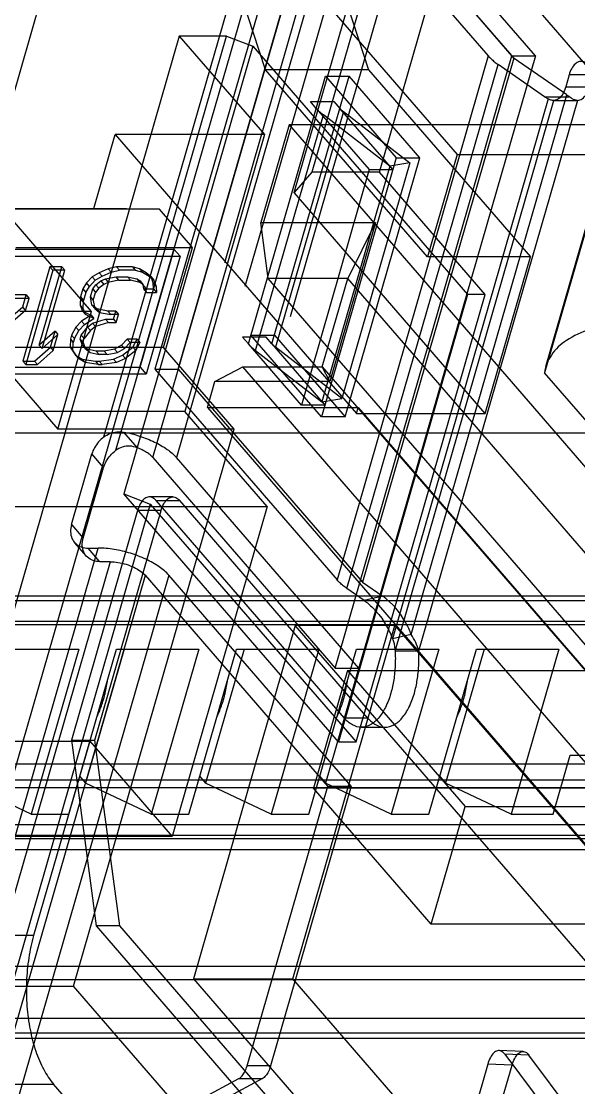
# Model space of a CAD drawing. Header units: millimetres. Extents: x -1 to 407, y -1 to 283.
# Drawn here: x 198.034 to 199.06, y 180.492 to 182.453 of the extents above; entities that cross this region are included whole.
import ezdxf

# ---------------------------------------------------------------- set-up
doc = ezdxf.new("R2010")
doc.units = ezdxf.units.MM
doc.header["$LTSCALE"] = 23.1
doc.layers.get('0').update_dxf_attribs({"linetype": 'CONTINUOUS'})
for name, color, linetype in [('001-PCB', 7, 'CONTINUOUS'), ('_192206', 7, 'CONTINUOUS'), ('_262967', 7, 'CONTINUOUS'), ('_307065', 7, 'CONTINUOUS'), ('_350949', 7, 'CONTINUOUS'), ('_438900', 7, 'CONTINUOUS')]:
    doc.layers.add(name, color=color, linetype=linetype)

msp = doc.modelspace()

# ---------------------------------------------------------------- linework, layer by layer
at = {"color": 6, "linetype": 'Continuous'}
for p, q in [((198.1863, 181.6884), (198.5149, 182.8264)), ((198.5365, 182.8014), (198.208, 181.6634)), ((198.2766, 181.6504), (198.6016, 182.7762)), ((198.5582, 182.7764), (198.28, 181.813)), ((198.6448, 182.7764), (198.3198, 181.6506)), ((198.3233, 181.813), (198.6015, 182.7764)), ((198.5582, 182.7764), (198.8937, 182.3889)), ((198.9803, 182.3889), (198.6448, 182.7764)), ((198.4518, 182.6518), (198.8361, 182.208)), ((198.6932, 182.1754), (198.8307, 182.6518)), ((198.8307, 182.6518), (199.215, 182.208)), ((198.484, 182.3634), (198.4224, 182.55)), ((198.6768, 182.55), (198.5687, 182.1754)), ((198.5362, 182.1379), (198.635, 182.48)), ((198.635, 182.48), (198.6735, 182.3634)), ((198.3251, 182.4254), (197.7251, 180.347)), ((197.7805, 180.2387), (198.4117, 182.4254)), ((198.3251, 182.4254), (198.4821, 182.2442)), ((198.4117, 182.4254), (198.3251, 182.4254)), ((198.4117, 182.4254), (198.4604, 182.4067)), ((198.4604, 182.4067), (198.2229, 181.584)), ((198.4604, 182.4067), (198.8556, 181.9504)), ((198.612, 181.2631), (198.937, 182.3889)), ((198.8937, 182.3889), (198.6156, 181.4255)), ((198.6336, 181.4097), (198.9118, 182.3732)), ((198.9803, 182.3889), (198.6553, 181.2631)), ((198.9405, 182.3849), (198.6624, 181.4214)), ((198.9971, 182.3139), (198.9118, 182.3732)), ((198.937, 182.3889), (198.9803, 182.3889)), ((199.0381, 182.3172), (198.9413, 182.3845)), ((198.4522, 181.8595), (198.5943, 182.3517)), ((198.7817, 182.0196), (198.484, 182.3634)), ((198.6735, 182.3634), (198.484, 182.3634)), ((198.4955, 181.8595), (198.6376, 182.3517)), ((198.5943, 182.3517), (198.7242, 182.2017)), ((198.5943, 182.3517), (198.6376, 182.3517)), ((198.7675, 182.2017), (198.6376, 182.3517)), ((198.6735, 182.3634), (198.9712, 182.0196)), ((199.0424, 182.3539), (199.0361, 182.3322)), ((199.0857, 182.3539), (199.0424, 182.3539)), ((199.0361, 182.3322), (199.0794, 182.3322)), ((198.7518, 181.3254), (199.0381, 182.3172)), ((198.9971, 182.3139), (199.0425, 182.3139)), ((199.0425, 182.3139), (199.0396, 182.3161)), ((198.5772, 182.2925), (198.6747, 182.18)), ((198.718, 182.18), (198.6205, 182.2925)), ((199.004, 182.3101), (198.7175, 181.3176)), ((198.7222, 181.2947), (199.0145, 182.3072)), ((199.0578, 182.3072), (198.7655, 181.2947)), ((199.0145, 182.3072), (199.0578, 182.3072)), ((198.4653, 181.8474), (198.5903, 182.2804)), ((198.6271, 182.2865), (198.5021, 181.8535)), ((198.527, 182.2621), (198.4751, 182.0824)), ((198.527, 182.2621), (199.2306, 181.4496)), ((199.2306, 182.2621), (198.527, 182.2621)), ((198.1638, 181.9192), (197.8824, 182.2442)), ((198.1679, 182.1084), (198.2071, 182.2442)), ((198.2071, 182.2442), (198.651, 181.7317)), ((198.4821, 182.2442), (198.2071, 182.2442)), ((198.4821, 182.2442), (198.3352, 181.7354)), ((198.7242, 182.2017), (198.5867, 181.7254)), ((198.63, 181.7254), (198.7675, 182.2017)), ((198.7242, 182.2017), (198.7675, 182.2017)), ((198.8361, 182.208), (198.7817, 182.0196)), ((198.8361, 182.208), (199.215, 182.208)), ((199.1098, 182.1962), (198.9973, 181.8065)), ((198.9996, 181.8179), (199.1121, 182.2076)), ((198.5687, 182.1754), (198.5362, 182.1379)), ((198.6747, 182.18), (198.5497, 181.747)), ((198.6932, 182.1754), (198.5687, 182.1754)), ((198.7125, 182.1863), (198.5875, 181.7533)), ((198.7493, 182.1923), (198.6243, 181.7593)), ((198.6747, 182.18), (198.718, 182.18)), ((198.888, 181.9504), (198.6932, 182.1754)), ((198.888, 181.7317), (198.5362, 182.1379)), ((197.8432, 182.1084), (198.1679, 182.1084)), ((198.2884, 182.1071), (197.9636, 182.1071)), ((198.2884, 182.1071), (198.1679, 182.1084)), ((198.3493, 182.0367), (198.2884, 182.1071)), ((198.4888, 181.98), (198.4751, 182.0824)), ((198.4751, 182.0824), (198.6862, 182.0824)), ((198.6862, 182.0824), (198.6018, 181.7902)), ((198.6862, 182.0824), (198.635, 181.98)), ((198.3156, 182.0331), (197.8826, 182.0331)), ((197.8934, 182.0206), (198.3264, 182.0206)), ((198.0245, 182.0367), (198.3493, 182.0367)), ((198.2531, 181.8166), (198.3156, 182.0331)), ((198.3264, 182.0206), (198.2639, 181.8041)), ((198.2962, 181.8527), (198.3493, 182.0367)), ((198.3264, 182.0206), (198.3156, 182.0331)), ((198.9712, 182.0196), (198.7817, 182.0196)), ((198.888, 181.7317), (198.9712, 182.0196)), ((198.0871, 182.0011), (198.0371, 181.8279)), ((198.0673, 181.8573), (198.1088, 182.0011)), ((198.0871, 182.0011), (198.0926, 181.9948)), ((198.1088, 182.0011), (198.0871, 182.0011)), ((198.1088, 182.0011), (198.1142, 181.9948)), ((198.2098, 182.0011), (198.1943, 181.9974)), ((198.2098, 182.0011), (198.2152, 181.9948)), ((198.2387, 182.0011), (198.2098, 182.0011)), ((198.2387, 182.0011), (198.2441, 181.9948)), ((198.2521, 181.9974), (198.2387, 182.0011)), ((198.0926, 181.9948), (198.0426, 181.8216)), ((198.0727, 181.8511), (198.1142, 181.9948)), ((198.1142, 181.9948), (198.0926, 181.9948)), ((198.1648, 181.9826), (198.1544, 181.9716)), ((198.1778, 181.99), (198.1648, 181.9826)), ((198.1648, 181.9826), (198.1702, 181.9764)), ((198.1702, 181.9764), (198.1832, 181.9838)), ((198.1943, 181.9974), (198.1778, 181.99)), ((198.1778, 181.99), (198.1832, 181.9838)), ((198.1807, 181.9753), (198.189, 181.979)), ((198.1832, 181.9838), (198.1997, 181.9911)), ((198.189, 181.979), (198.2081, 181.9826)), ((198.189, 181.979), (198.1944, 181.9727)), ((198.1943, 181.9974), (198.1997, 181.9911)), ((198.1997, 181.9911), (198.2152, 181.9948)), ((198.2081, 181.9826), (198.2135, 181.9764)), ((198.2081, 181.9826), (198.2298, 181.9826)), ((198.2441, 181.9948), (198.2152, 181.9948)), ((198.2298, 181.9826), (198.2352, 181.9764)), ((198.2298, 181.9826), (198.2468, 181.979)), ((198.2441, 181.9948), (198.2575, 181.9911)), ((198.2468, 181.979), (198.2522, 181.9727)), ((198.2468, 181.979), (198.2529, 181.9753)), ((198.2521, 181.9974), (198.2575, 181.9911)), ((198.2644, 181.99), (198.2521, 181.9974)), ((198.2575, 181.9911), (198.2698, 181.9838)), ((198.2644, 181.99), (198.2698, 181.9838)), ((198.2731, 181.9826), (198.2644, 181.99)), ((198.2698, 181.9838), (198.2785, 181.9764)), ((198.2731, 181.9826), (198.2785, 181.9764)), ((198.2771, 181.9716), (198.2731, 181.9826)), ((199.3765, 180.955), (198.4888, 181.98)), ((198.635, 181.98), (198.4888, 181.98)), ((198.5881, 181.8176), (198.635, 181.98)), ((199.5226, 180.955), (198.635, 181.98)), ((198.1476, 181.9605), (198.1434, 181.9458)), ((198.1544, 181.9716), (198.1476, 181.9605)), ((198.1476, 181.9605), (198.153, 181.9543)), ((198.153, 181.9543), (198.1598, 181.9653)), ((198.1598, 181.9653), (198.1544, 181.9716)), ((198.1598, 181.9653), (198.1702, 181.9764)), ((198.1614, 181.9458), (198.1657, 181.9605)), ((198.1657, 181.9605), (198.1714, 181.9679)), ((198.1657, 181.9605), (198.1711, 181.9543)), ((198.1768, 181.9617), (198.1711, 181.9543)), ((198.1714, 181.9679), (198.1807, 181.9753)), ((198.1714, 181.9679), (198.1768, 181.9617)), ((198.1861, 181.969), (198.1768, 181.9617)), ((198.1807, 181.9753), (198.1861, 181.969)), ((198.1944, 181.9727), (198.1861, 181.969)), ((198.2135, 181.9764), (198.1944, 181.9727)), ((198.2135, 181.9764), (198.2352, 181.9764)), ((198.2522, 181.9727), (198.2352, 181.9764)), ((198.2583, 181.969), (198.2522, 181.9727)), ((198.2529, 181.9753), (198.2583, 181.969)), ((198.2529, 181.9753), (198.258, 181.9679)), ((198.258, 181.9679), (198.2634, 181.9617)), ((198.258, 181.9679), (198.2595, 181.9605)), ((198.2634, 181.9617), (198.2583, 181.969)), ((198.2595, 181.9605), (198.2649, 181.9543)), ((198.2595, 181.9605), (198.2775, 181.9605)), ((198.2649, 181.9543), (198.2634, 181.9617)), ((198.2771, 181.9716), (198.2825, 181.9653)), ((198.2775, 181.9605), (198.2771, 181.9716)), ((198.2775, 181.9605), (198.2829, 181.9543)), ((198.2785, 181.9764), (198.2825, 181.9653)), ((198.2825, 181.9653), (198.2829, 181.9543)), ((198.0434, 181.9495), (197.9568, 181.9495)), ((198.0488, 181.9432), (197.9622, 181.9432)), ((198.037, 181.9274), (198.0434, 181.9495)), ((198.0424, 181.9211), (198.0488, 181.9432)), ((198.0434, 181.9495), (198.0488, 181.9432)), ((198.1434, 181.9458), (198.1427, 181.931)), ((198.1434, 181.9458), (198.1488, 181.9395)), ((198.1481, 181.9248), (198.1488, 181.9395)), ((198.153, 181.9543), (198.1488, 181.9395)), ((198.1614, 181.9458), (198.1668, 181.9395)), ((198.1644, 181.931), (198.1614, 181.9458)), ((198.1668, 181.9395), (198.1711, 181.9543)), ((198.1668, 181.9395), (198.1698, 181.9248)), ((198.2649, 181.9543), (198.2829, 181.9543)), ((198.8556, 181.9504), (198.6181, 181.1277)), ((198.6505, 181.1277), (198.888, 181.9504)), ((198.888, 181.9504), (198.8556, 181.9504)), ((197.9217, 181.8279), (198.037, 181.9274)), ((198.0424, 181.9211), (197.9271, 181.8216)), ((198.0424, 181.9211), (198.037, 181.9274)), ((198.1427, 181.931), (198.1467, 181.92)), ((198.1427, 181.931), (198.1481, 181.9248)), ((198.1467, 181.92), (198.1627, 181.9126)), ((198.1467, 181.92), (198.1522, 181.9137)), ((198.1522, 181.9137), (198.1481, 181.9248)), ((198.1644, 181.931), (198.1698, 181.9248)), ((198.1731, 181.9237), (198.1644, 181.931)), ((198.1698, 181.9248), (198.1785, 181.9174)), ((198.1731, 181.9237), (198.1785, 181.9174)), ((198.1936, 181.92), (198.1731, 181.9237)), ((198.1936, 181.92), (198.1991, 181.9137)), ((198.2081, 181.92), (198.1936, 181.92)), ((198.2038, 181.9053), (198.2081, 181.92)), ((198.2081, 181.92), (198.2135, 181.9137)), ((198.1638, 181.9192), (198.0318, 181.9192)), ((198.1013, 181.7027), (198.1638, 181.9192)), ((198.145, 181.9016), (198.1346, 181.8905)), ((198.1627, 181.9126), (198.145, 181.9016)), ((198.145, 181.9016), (198.1504, 181.8953)), ((198.1504, 181.8953), (198.1681, 181.9064)), ((198.1681, 181.9064), (198.1522, 181.9137)), ((198.1627, 181.9126), (198.1681, 181.9064)), ((198.1656, 181.8979), (198.1894, 181.9053)), ((198.1785, 181.9174), (198.1991, 181.9137)), ((198.1894, 181.9053), (198.1948, 181.899)), ((198.1894, 181.9053), (198.2038, 181.9053)), ((198.2135, 181.9137), (198.1991, 181.9137)), ((198.2038, 181.9053), (198.2092, 181.899)), ((198.2092, 181.899), (198.2135, 181.9137)), ((198.0964, 181.8831), (198.0673, 181.8573)), ((198.0879, 181.8537), (198.0964, 181.8831)), ((198.0964, 181.8831), (198.1018, 181.8769)), ((198.1346, 181.8905), (198.1268, 181.8758)), ((198.1322, 181.8695), (198.14, 181.8843)), ((198.1346, 181.8905), (198.14, 181.8843)), ((198.14, 181.8843), (198.1504, 181.8953)), ((198.1448, 181.8758), (198.1563, 181.8905)), ((198.1617, 181.8843), (198.1502, 181.8695)), ((198.1563, 181.8905), (198.1656, 181.8979)), ((198.1563, 181.8905), (198.1617, 181.8843)), ((198.171, 181.8916), (198.1617, 181.8843)), ((198.1656, 181.8979), (198.171, 181.8916)), ((198.1948, 181.899), (198.171, 181.8916)), ((198.1948, 181.899), (198.2092, 181.899)), ((198.0727, 181.8511), (198.1018, 181.8769)), ((198.0933, 181.8474), (198.1018, 181.8769)), ((198.1246, 181.8684), (198.124, 181.8537)), ((198.1268, 181.8758), (198.1246, 181.8684)), ((198.1246, 181.8684), (198.13, 181.8621)), ((198.1268, 181.8758), (198.1322, 181.8695)), ((198.1294, 181.8474), (198.13, 181.8621)), ((198.1322, 181.8695), (198.13, 181.8621)), ((198.1427, 181.8684), (198.1448, 181.8758)), ((198.1467, 181.8573), (198.1427, 181.8684)), ((198.1427, 181.8684), (198.1481, 181.8621)), ((198.1448, 181.8758), (198.1502, 181.8695)), ((198.1481, 181.8621), (198.1502, 181.8695)), ((198.1481, 181.8621), (198.1521, 181.8511)), ((198.2293, 181.8684), (198.2189, 181.8573)), ((198.2243, 181.8511), (198.2347, 181.8621)), ((198.2293, 181.8684), (198.2347, 181.8621)), ((198.2473, 181.8684), (198.2293, 181.8684)), ((198.2527, 181.8621), (198.2347, 181.8621)), ((198.2395, 181.8537), (198.2473, 181.8684)), ((198.2527, 181.8621), (198.2449, 181.8474)), ((198.2473, 181.8684), (198.2527, 181.8621)), ((198.5867, 181.7254), (198.4568, 181.8754)), ((198.4568, 181.8754), (198.5001, 181.8754)), ((198.5001, 181.8754), (198.63, 181.7254)), ((197.9714, 181.8527), (198.1013, 181.7027)), ((198.2962, 181.8527), (197.9714, 181.8527)), ((198.0588, 181.8279), (198.0879, 181.8537)), ((198.0933, 181.8474), (198.0642, 181.8216)), ((198.0673, 181.8573), (198.0727, 181.8511)), ((198.0879, 181.8537), (198.0933, 181.8474)), ((198.124, 181.8537), (198.1342, 181.8389)), ((198.124, 181.8537), (198.1294, 181.8474)), ((198.1396, 181.8327), (198.1294, 181.8474)), ((198.1554, 181.85), (198.1467, 181.8573)), ((198.1467, 181.8573), (198.1521, 181.8511)), ((198.1521, 181.8511), (198.1608, 181.8437)), ((198.1554, 181.85), (198.1608, 181.8437)), ((198.1724, 181.8463), (198.1554, 181.85)), ((198.1608, 181.8437), (198.1778, 181.84)), ((198.1724, 181.8463), (198.1778, 181.84)), ((198.1868, 181.8463), (198.1724, 181.8463)), ((198.2059, 181.85), (198.1868, 181.8463)), ((198.1868, 181.8463), (198.1922, 181.84)), ((198.1922, 181.84), (198.2113, 181.8437)), ((198.2189, 181.8573), (198.2059, 181.85)), ((198.2059, 181.85), (198.2113, 181.8437)), ((198.2113, 181.8437), (198.2243, 181.8511)), ((198.2189, 181.8573), (198.2243, 181.8511)), ((198.2208, 181.8389), (198.2395, 181.8537)), ((198.2449, 181.8474), (198.2262, 181.8327)), ((198.2395, 181.8537), (198.2449, 181.8474)), ((198.4261, 181.7027), (198.2962, 181.8527)), ((198.5497, 181.747), (198.4522, 181.8595)), ((198.4955, 181.8595), (198.593, 181.747)), ((198.0426, 181.8216), (198.0371, 181.8279)), ((198.0371, 181.8279), (198.0588, 181.8279)), ((198.0588, 181.8279), (198.0642, 181.8216)), ((198.1342, 181.8389), (198.1465, 181.8315)), ((198.1342, 181.8389), (198.1396, 181.8327)), ((198.1519, 181.8253), (198.1396, 181.8327)), ((198.1465, 181.8315), (198.1519, 181.8253)), ((198.1465, 181.8315), (198.1707, 181.8279)), ((198.1761, 181.8216), (198.1519, 181.8253)), ((198.1707, 181.8279), (198.1761, 181.8216)), ((198.1707, 181.8279), (198.1779, 181.8279)), ((198.1922, 181.84), (198.1778, 181.84)), ((198.1779, 181.8279), (198.2042, 181.8315)), ((198.1779, 181.8279), (198.1833, 181.8216)), ((198.2096, 181.8253), (198.1833, 181.8216)), ((198.2042, 181.8315), (198.2208, 181.8389)), ((198.2042, 181.8315), (198.2096, 181.8253)), ((198.2262, 181.8327), (198.2096, 181.8253)), ((198.2208, 181.8389), (198.2262, 181.8327)), ((197.8201, 181.8166), (198.2531, 181.8166)), ((198.2639, 181.8041), (197.8309, 181.8041)), ((198.0426, 181.8216), (198.0642, 181.8216)), ((198.1761, 181.8216), (198.1833, 181.8216)), ((198.2531, 181.8166), (198.2639, 181.8041)), ((198.28, 181.813), (198.6156, 181.4255)), ((198.28, 181.813), (198.3233, 181.813)), ((198.3233, 181.813), (198.6624, 181.4214)), ((198.3907, 181.7902), (198.4419, 181.8176)), ((199.1131, 181.0426), (198.4419, 181.8176)), ((198.4419, 181.8176), (198.5881, 181.8176)), ((198.5881, 181.8176), (199.4758, 180.7926)), ((198.6018, 181.7902), (198.5881, 181.8176)), ((199.1608, 181.6178), (198.9973, 181.8065)), ((198.377, 181.7425), (198.3907, 181.7902)), ((198.6018, 181.7902), (198.3907, 181.7902)), ((198.593, 181.747), (198.5497, 181.747)), ((198.3352, 181.7354), (197.6911, 181.7354)), ((198.4868, 181.5604), (198.3352, 181.7354)), ((198.377, 181.7425), (199.0806, 180.93)), ((198.377, 181.7425), (198.6541, 181.7425)), ((198.63, 181.7254), (198.5867, 181.7254)), ((198.651, 181.7317), (198.6541, 181.7425)), ((198.651, 181.7317), (198.888, 181.7317)), ((198.6541, 181.7425), (199.65, 180.5925)), ((198.4261, 181.7027), (198.1013, 181.7027)), ((198.1305, 180.6786), (198.4261, 181.7027)), ((198.2227, 181.6975), (198.2477, 181.6686)), ((198.1267, 181.5274), (198.1642, 181.6573)), ((198.1858, 181.6323), (198.1642, 181.6573)), ((198.2766, 181.6504), (198.612, 181.2631)), ((198.6553, 181.2631), (198.3198, 181.6506)), ((198.1483, 181.5024), (198.1858, 181.6323)), ((198.2229, 181.584), (198.2717, 181.5652)), ((198.6181, 181.1277), (198.2229, 181.584)), ((198.3133, 181.5782), (198.27, 181.5782)), ((198.6289, 181.1715), (198.2825, 181.5715)), ((198.2825, 181.5715), (198.3258, 181.5715)), ((198.6722, 181.1715), (198.3258, 181.5715)), ((197.8427, 181.5604), (198.4868, 181.5604)), ((198.2717, 181.5652), (197.8779, 180.2012)), ((198.2483, 181.5532), (198.1265, 181.131)), ((198.1698, 181.131), (198.2916, 181.5532)), ((198.2916, 181.5532), (198.2483, 181.5532)), ((198.2717, 181.5652), (198.6505, 181.1277)), ((198.4868, 181.5604), (198.3118, 180.9542)), ((198.1267, 181.5274), (198.1483, 181.5024)), ((198.1538, 181.4697), (198.1322, 181.4947)), ((197.8215, 180.256), (198.1761, 181.4841)), ((198.1791, 181.4591), (198.1575, 181.4841)), ((198.1575, 181.4841), (198.1761, 181.4841)), ((198.1977, 181.4591), (197.8432, 180.231)), ((198.1977, 181.4591), (198.1791, 181.4591)), ((197.9153, 180.2306), (198.2627, 181.4341)), ((198.306, 181.4341), (197.9586, 180.2306)), ((198.5983, 181.0466), (198.2627, 181.4341)), ((198.6416, 181.0466), (198.306, 181.4341)), ((198.6624, 181.4214), (198.6993, 181.3958)), ((199.9186, 181.3955), (196.487, 181.3955)), ((198.665, 181.388), (198.6336, 181.4097)), ((198.6993, 181.3958), (198.665, 181.388)), ((199.6366, 181.3871), (196.9086, 181.3871)), ((196.8961, 181.3438), (199.6241, 181.3438)), ((198.5385, 181.342), (198.351, 180.6925)), ((198.5339, 180.6925), (198.7214, 181.342)), ((199.5344, 180.192), (198.5385, 181.342)), ((198.7214, 181.342), (198.5385, 181.342)), ((198.7214, 181.342), (199.7173, 180.192)), ((198.7518, 181.3254), (198.7175, 181.3176)), ((198.7655, 181.2947), (198.7222, 181.2947)), ((198.6343, 181.2591), (198.5718, 181.0426)), ((198.612, 181.2631), (198.6553, 181.2631)), ((198.6343, 181.2591), (198.8509, 181.0091)), ((198.6343, 181.2591), (199.1756, 181.2591)), ((198.6722, 181.1715), (198.6289, 181.1715)), ((198.6601, 181.1547), (198.7034, 181.1547)), ((198.0033, 181.1292), (198.1602, 181.1292)), ((198.1602, 181.1292), (198.0571, 180.772)), ((198.1265, 181.131), (198.1722, 180.7895)), ((198.1265, 181.131), (198.1698, 181.131)), ((198.1602, 181.1292), (198.3118, 180.9542)), ((198.2155, 180.7895), (198.1698, 181.131)), ((198.6181, 181.1277), (198.6505, 181.1277)), ((199.9397, 181.0871), (197.1251, 181.0871)), ((196.7793, 181.058), (200.2109, 181.058)), ((197.1126, 181.0438), (199.9272, 181.0438)), ((198.4498, 180.5322), (198.5983, 181.0466)), ((198.6416, 181.0466), (198.4931, 180.5322)), ((198.7884, 180.7926), (198.5718, 181.0426)), ((199.1131, 181.0426), (198.5718, 181.0426)), ((198.5983, 181.0466), (198.6416, 181.0466)), ((198.7884, 180.7926), (198.8509, 181.0091)), ((198.8509, 181.0091), (199.3921, 181.0091)), ((200.1597, 180.9556), (196.858, 180.9556)), ((198.3118, 180.9542), (197.6677, 180.9542)), ((197.0563, 180.93), (199.0806, 180.93)), ((198.1722, 180.7895), (198.6918, 180.1895)), ((198.2155, 180.7895), (198.1722, 180.7895)), ((198.7351, 180.1895), (198.2155, 180.7895)), ((199.4758, 180.7926), (198.7884, 180.7926)), ((198.0571, 180.772), (197.8893, 180.772)), ((198.351, 180.6925), (199.3469, 179.5425)), ((198.351, 180.6925), (198.5339, 180.6925)), ((199.5298, 179.5425), (198.5339, 180.6925)), ((197.5232, 180.6786), (198.1305, 180.6786)), ((198.3037, 180.4786), (198.1305, 180.6786)), ((197.0577, 180.62), (199.7662, 180.62)), ((199.65, 180.5925), (197.0714, 180.5925)), ((199.6775, 180.5825), (197.0814, 180.5825)), ((198.958, 180.5587), (198.9133, 180.5604)), ((198.9239, 180.5538), (199.0391, 180.3997)), ((198.9685, 180.5521), (198.9239, 180.5538)), ((199.0838, 180.398), (198.9685, 180.5521)), ((198.4931, 180.5322), (198.4498, 180.5322)), ((198.8927, 180.5354), (198.8052, 180.2323)), ((198.8499, 180.2306), (198.9374, 180.5337)), ((198.9374, 180.5337), (198.8927, 180.5354)), ((197.9153, 180.2306), (198.4346, 180.5089)), ((198.4779, 180.5089), (197.9586, 180.2306)), ((198.4346, 180.5089), (198.4779, 180.5089)), ((197.8826, 180.4987), (198.0937, 180.4987)), ((198.1586, 180.4237), (198.0937, 180.4987))]:
    msp.add_line(p, q, dxfattribs=at)
at = {"color": 7, "linetype": 'Continuous'}
for p, q in [((198.6015, 182.7764), (198.9405, 182.3849)), ((198.9413, 182.3845), (198.6015, 182.7764)), ((198.5772, 182.2925), (198.5664, 182.305)), ((198.5664, 182.305), (198.6097, 182.305)), ((198.6097, 182.305), (198.6205, 182.2925)), ((198.7125, 182.1863), (198.5903, 182.2804)), ((198.6271, 182.2865), (198.7493, 182.1923)), ((198.7493, 182.1923), (198.7125, 182.1863)), ((198.4414, 181.872), (198.4522, 181.8595)), ((198.4847, 181.872), (198.4414, 181.872)), ((198.4955, 181.8595), (198.4847, 181.872)), ((198.4653, 181.8474), (198.5875, 181.7533)), ((198.6243, 181.7593), (198.5021, 181.8535)), ((198.5875, 181.7533), (198.6243, 181.7593)), ((199.9363, 180.9755), (197.1217, 180.9755)), ((197.1434, 180.9505), (199.958, 180.9505)), ((197.1009, 180.7157), (199.8072, 180.7157)), ((199.8288, 180.6907), (197.1225, 180.6907))]:
    msp.add_line(p, q, dxfattribs=at)
at = {"color": 6, "linetype": 'Continuous'}
msp.add_arc((198.6728, 181.2718), 0.0955, 13.8622, 34.1697, dxfattribs=at)
at = {"color": 6, "linetype": 'Continuous', "extrusion": (0, 0, -1)}
msp.add_ellipse((199.0096, 182.3572), major_axis=(-0.0151, 0.0488), ratio=0.716811, start_param=-2.585704, end_param=-2.399387, dxfattribs=at)
at = {"color": 6, "linetype": 'Continuous'}
for points, knots in [([(198.8937, 182.3889), (198.8953, 182.3871), (198.8989, 182.3834), (198.905, 182.3781), (198.9094, 182.3748), (198.9118, 182.3732)], [0, 0, 0, 0, 0.30759, 0.641444, 1, 1, 1, 1]), ([(199.0765, 182.3722), (199.0745, 182.3745), (199.07, 182.3784), (199.061, 182.3795), (199.0528, 182.3745), (199.0465, 182.3656), (199.0436, 182.3581), (199.0424, 182.3539)], [0, 0, 0, 0, 0.186516, 0.344902, 0.517523, 0.734269, 1, 1, 1, 1]), ([(199.0361, 182.3322), (199.0348, 182.3276), (199.0316, 182.3195), (199.0243, 182.31), (199.0175, 182.3072), (199.0145, 182.3072)], [0, 0, 0, 0, 0.41237, 0.740819, 1, 1, 1, 1]), ([(199.0578, 182.3072), (199.0608, 182.3072), (199.0676, 182.31), (199.0749, 182.3195), (199.0781, 182.3276), (199.0794, 182.3322)], [0, 0, 0, 0, 0.259181, 0.58763, 1, 1, 1, 1]), ([(199.0578, 182.3072), (199.0562, 182.3072), (199.0528, 182.3079), (199.0477, 182.3103), (199.0443, 182.3126), (199.0425, 182.3139)], [0, 0, 0, 0, 0.279073, 0.609188, 1, 1, 1, 1]), ([(199.004, 182.3101), (199.0053, 182.3095), (199.0077, 182.3085), (199.0112, 182.3075), (199.0134, 182.3072), (199.0145, 182.3072)], [0, 0, 0, 0, 0.379476, 0.713139, 1, 1, 1, 1]), ([(199.2008, 181.9028), (199.179, 181.9028), (199.1382, 181.9005), (199.0828, 181.8888), (199.0389, 181.8694), (199.0081, 181.842), (198.9987, 181.818), (198.9973, 181.8065)], [0, 0, 0, 0, 0.270101, 0.502837, 0.696453, 0.856525, 1, 1, 1, 1]), ([(198.1863, 181.6884), (198.1828, 181.6857), (198.1763, 181.6797), (198.1687, 181.6691), (198.1653, 181.6613), (198.1642, 181.6573)], [0, 0, 0, 0, 0.343399, 0.679821, 1, 1, 1, 1]), ([(198.1863, 181.6884), (198.1898, 181.691), (198.1972, 181.6953), (198.2098, 181.6986), (198.2185, 181.6982), (198.2227, 181.6975)], [0, 0, 0, 0, 0.334593, 0.66634, 1, 1, 1, 1]), ([(198.2227, 181.6975), (198.2326, 181.6957), (198.252, 181.6908), (198.279, 181.6801), (198.302, 181.6671), (198.3148, 181.6563), (198.3198, 181.6506)], [0, 0, 0, 0, 0.277272, 0.546985, 0.792437, 1, 1, 1, 1]), ([(198.2477, 181.6686), (198.2433, 181.6702), (198.2341, 181.6724), (198.22, 181.6707), (198.2116, 181.6662), (198.208, 181.6634)], [0, 0, 0, 0, 0.336506, 0.670282, 1, 1, 1, 1]), ([(198.2766, 181.6504), (198.2751, 181.6522), (198.2714, 181.6557), (198.2647, 181.6605), (198.2567, 181.6649), (198.2508, 181.6674), (198.2477, 181.6686)], [0, 0, 0, 0, 0.207207, 0.444918, 0.713402, 1, 1, 1, 1]), ([(198.1858, 181.6323), (198.187, 181.6363), (198.1904, 181.6441), (198.198, 181.6547), (198.2044, 181.6607), (198.208, 181.6634)], [0, 0, 0, 0, 0.320179, 0.656601, 1, 1, 1, 1]), ([(198.2825, 181.5715), (198.2805, 181.5738), (198.276, 181.5777), (198.2669, 181.5788), (198.2588, 181.5738), (198.2524, 181.5649), (198.2495, 181.5574), (198.2483, 181.5532)], [0, 0, 0, 0, 0.186516, 0.344902, 0.517523, 0.734269, 1, 1, 1, 1]), ([(198.2916, 181.5532), (198.2928, 181.5574), (198.2957, 181.5649), (198.3021, 181.5738), (198.3102, 181.5788), (198.3193, 181.5777), (198.3238, 181.5738), (198.3258, 181.5715)], [0, 0, 0, 0, 0.265761, 0.482512, 0.655126, 0.813504, 1, 1, 1, 1]), ([(198.1267, 181.5274), (198.1254, 181.5231), (198.1242, 181.5144), (198.1268, 181.5018), (198.1339, 181.4917), (198.1447, 181.4853), (198.1532, 181.4841), (198.1575, 181.4841)], [0, 0, 0, 0, 0.21641, 0.413691, 0.601047, 0.792438, 1, 1, 1, 1]), ([(198.1791, 181.4591), (198.1748, 181.4591), (198.1664, 181.4603), (198.1555, 181.4667), (198.1484, 181.4768), (198.1458, 181.4894), (198.1471, 181.4981), (198.1483, 181.5024)], [0, 0, 0, 0, 0.207586, 0.398987, 0.586344, 0.783615, 1, 1, 1, 1]), ([(198.306, 181.4341), (198.3008, 181.44), (198.2875, 181.4511), (198.2634, 181.4645), (198.2354, 181.4752), (198.2058, 181.4822), (198.1858, 181.4841), (198.1761, 181.4841)], [0, 0, 0, 0, 0.165167, 0.362077, 0.577641, 0.795783, 1, 1, 1, 1]), ([(198.1977, 181.4591), (198.2026, 181.4591), (198.2126, 181.4582), (198.2274, 181.4547), (198.2414, 181.4493), (198.2534, 181.4426), (198.2601, 181.4371), (198.2627, 181.4341)], [0, 0, 0, 0, 0.204244, 0.4224, 0.637962, 0.834856, 1, 1, 1, 1]), ([(198.6336, 181.4097), (198.6313, 181.4114), (198.6268, 181.4147), (198.6208, 181.4199), (198.6172, 181.4236), (198.6156, 181.4255)], [0, 0, 0, 0, 0.35856, 0.692418, 1, 1, 1, 1]), ([(198.7518, 181.3254), (198.749, 181.3327), (198.7366, 181.3595), (198.7171, 181.3834), (198.6993, 181.3958)], [0, 0, 0, 0, 0.264096, 1, 1, 1, 1]), ([(198.665, 181.388), (198.6707, 181.384), (198.6933, 181.3648), (198.7094, 181.3386), (198.7175, 181.3176)], [0, 0, 0, 0, 0.235383, 1, 1, 1, 1]), ([(198.7175, 181.3176), (198.7184, 181.3152), (198.7199, 181.3104), (198.7215, 181.3027), (198.722, 181.2974), (198.7222, 181.2947)], [0, 0, 0, 0, 0.318191, 0.651368, 1, 1, 1, 1]), ([(198.7222, 181.2947), (198.7227, 181.2858), (198.7228, 181.268), (198.7202, 181.2421), (198.7166, 181.2253), (198.7143, 181.2172)], [0, 0, 0, 0, 0.342264, 0.679396, 1, 1, 1, 1]), ([(198.7576, 181.2172), (198.7599, 181.2253), (198.7635, 181.2421), (198.7661, 181.268), (198.766, 181.2858), (198.7655, 181.2947)], [0, 0, 0, 0, 0.320604, 0.657736, 1, 1, 1, 1]), ([(198.7143, 181.2172), (198.7117, 181.2083), (198.7057, 181.1921), (198.6931, 181.1719), (198.6779, 181.1583), (198.6602, 181.1531), (198.6424, 181.1582), (198.6332, 181.1665), (198.6289, 181.1715)], [0, 0, 0, 0, 0.224103, 0.415062, 0.572478, 0.707045, 0.841801, 1, 1, 1, 1]), ([(198.6722, 181.1715), (198.6765, 181.1665), (198.6857, 181.1582), (198.7035, 181.1531), (198.7212, 181.1583), (198.7364, 181.1719), (198.749, 181.1921), (198.755, 181.2083), (198.7576, 181.2172)], [0, 0, 0, 0, 0.158189, 0.292939, 0.427503, 0.584918, 0.775882, 1, 1, 1, 1]), ([(198.0571, 180.772), (198.0532, 180.7584), (198.0472, 180.7302), (198.0431, 180.6866), (198.044, 180.6424), (198.0496, 180.5997), (198.0597, 180.5604), (198.0739, 180.5264), (198.0866, 180.5069), (198.0937, 180.4987)], [0, 0, 0, 0, 0.148344, 0.303649, 0.460432, 0.613159, 0.756652, 0.886555, 1, 1, 1, 1]), ([(198.9239, 180.5538), (198.9222, 180.556), (198.9184, 180.56), (198.9099, 180.561), (198.9026, 180.5559), (198.8967, 180.547), (198.8939, 180.5396), (198.8927, 180.5354)], [0, 0, 0, 0, 0.18063, 0.329548, 0.498975, 0.72165, 1, 1, 1, 1]), ([(198.9374, 180.5337), (198.9386, 180.5379), (198.9414, 180.5453), (198.9472, 180.5542), (198.9546, 180.5593), (198.963, 180.5583), (198.9669, 180.5543), (198.9685, 180.5521)], [0, 0, 0, 0, 0.27838, 0.50106, 0.67048, 0.819389, 1, 1, 1, 1]), ([(198.4346, 180.5089), (198.4369, 180.5102), (198.4413, 180.5141), (198.4463, 180.5222), (198.4487, 180.5287), (198.4498, 180.5322)], [0, 0, 0, 0, 0.275629, 0.609557, 1, 1, 1, 1]), ([(198.4931, 180.5322), (198.492, 180.5287), (198.4896, 180.5222), (198.4846, 180.5141), (198.4802, 180.5102), (198.4779, 180.5089)], [0, 0, 0, 0, 0.390443, 0.724371, 1, 1, 1, 1])]:
    msp.add_open_spline(points, degree=3, knots=knots, dxfattribs=at)
at = {"color": 7, "linetype": 'Continuous'}
for points, knots in [([(198.5903, 182.2804), (198.5886, 182.2817), (198.5855, 182.2843), (198.5811, 182.2883), (198.5785, 182.2911), (198.5772, 182.2925)], [0, 0, 0, 0, 0.353649, 0.687232, 1, 1, 1, 1]), ([(198.6205, 182.2925), (198.6218, 182.2911), (198.6239, 182.289), (198.6262, 182.2871), (198.6271, 182.2865)], [0, 0, 0, 0, 0.646208, 1, 1, 1, 1]), ([(198.4522, 181.8595), (198.4535, 181.8581), (198.4561, 181.8553), (198.4605, 181.8513), (198.4636, 181.8487), (198.4653, 181.8474)], [0, 0, 0, 0, 0.312768, 0.646351, 1, 1, 1, 1]), ([(198.5021, 181.8535), (198.5012, 181.8541), (198.4989, 181.856), (198.4968, 181.8581), (198.4955, 181.8595)], [0, 0, 0, 0, 0.353792, 1, 1, 1, 1])]:
    msp.add_open_spline(points, degree=3, knots=knots, dxfattribs=at)
at = {"layer": '001-PCB', "color": 7, "linetype": 'Continuous'}
for p, q in [((189.8132, 181.696), (226.6193, 181.696)), ((189.7132, 181.3496), (226.5193, 181.3496))]:
    msp.add_line(p, q, dxfattribs=at)
at = {"layer": '_192206', "color": 7, "linetype": 'Continuous'}
msp.add_line((198.1532, 182.781), (197.9945, 182.2313), dxfattribs=at)
for points, knots in [([(198.6272, 181.2056), (198.628, 181.2083), (198.631, 181.2196), (198.6332, 181.2311), (198.6345, 181.2398)], [0, 0, 0, 0, 0.242627, 1, 1, 1, 1]), ([(198.616, 181.1758), (198.6171, 181.1781), (198.6215, 181.1878), (198.625, 181.1978), (198.6272, 181.2056)], [0, 0, 0, 0, 0.238773, 1, 1, 1, 1])]:
    msp.add_open_spline(points, degree=3, knots=knots, dxfattribs=at)
at = {"layer": '_262967', "color": 7, "linetype": 'Continuous'}
for p, q in [((198.6203, 182.7443), (198.408, 182.0088)), ((198.6582, 182.7006), (198.4459, 181.965)), ((198.5295, 181.9097), (198.7578, 182.7006))]:
    msp.add_line(p, q, dxfattribs=at)
for points, knots in [([(198.848, 181.2056), (198.8488, 181.2083), (198.8518, 181.2196), (198.8541, 181.2311), (198.8553, 181.2398)], [0, 0, 0, 0, 0.242627, 1, 1, 1, 1]), ([(198.8369, 181.1758), (198.838, 181.1781), (198.8423, 181.1878), (198.8458, 181.1978), (198.848, 181.2056)], [0, 0, 0, 0, 0.238773, 1, 1, 1, 1])]:
    msp.add_open_spline(points, degree=3, knots=knots, dxfattribs=at)
at = {"layer": '_307065', "color": 7, "linetype": 'Continuous'}
for p, q in [((197.9885, 181.2981), (198.1401, 181.2981)), ((198.1401, 181.2981), (198.0526, 180.995)), ((198.1218, 180.995), (198.2093, 181.2981)), ((198.2238, 181.2981), (198.1526, 181.0517)), ((198.2093, 181.2981), (198.3609, 181.2981)), ((198.3609, 181.2981), (198.2734, 180.995)), ((198.3427, 180.995), (198.4302, 181.2981)), ((198.4446, 181.2981), (198.3735, 181.0517)), ((198.4302, 181.2981), (198.5817, 181.2981)), ((198.5817, 181.2981), (198.4942, 180.995)), ((198.5635, 180.995), (198.651, 181.2981)), ((198.6654, 181.2981), (198.5943, 181.0517)), ((198.651, 181.2981), (198.8026, 181.2981)), ((198.8026, 181.2981), (198.7151, 180.995)), ((198.7843, 180.995), (198.8718, 181.2981)), ((198.8863, 181.2981), (198.8151, 181.0517)), ((198.8718, 181.2981), (199.0234, 181.2981)), ((199.0234, 181.2981), (198.9359, 180.995)), ((199.0128, 180.995), (199.044, 181.1032)), ((199.044, 181.1032), (199.1793, 181.1032)), ((198.1418, 181.0642), (198.1526, 181.0517)), ((198.3626, 181.0642), (198.3735, 181.0517)), ((198.5835, 181.0642), (198.5943, 181.0517)), ((198.8043, 181.0642), (198.8151, 181.0517)), ((198.0526, 180.995), (197.9318, 181.0517)), ((198.2734, 180.995), (198.1526, 181.0517)), ((198.4942, 180.995), (198.3735, 181.0517)), ((198.7151, 180.995), (198.5943, 181.0517)), ((198.9359, 180.995), (198.8151, 181.0517)), ((198.0526, 180.995), (198.1218, 180.995)), ((198.2734, 180.995), (198.3427, 180.995)), ((198.4942, 180.995), (198.5635, 180.995)), ((198.7151, 180.995), (198.7843, 180.995)), ((198.9359, 180.995), (199.0128, 180.995))]:
    msp.add_line(p, q, dxfattribs=at)
at = {"layer": '_350949', "color": 7, "linetype": 'Continuous'}
for points, knots in [([(198.1855, 181.2056), (198.1863, 181.2083), (198.1893, 181.2196), (198.1915, 181.2311), (198.1928, 181.2398)], [0, 0, 0, 0, 0.242627, 1, 1, 1, 1]), ([(198.1743, 181.1758), (198.1754, 181.1781), (198.1798, 181.1878), (198.1833, 181.1978), (198.1855, 181.2056)], [0, 0, 0, 0, 0.238773, 1, 1, 1, 1])]:
    msp.add_open_spline(points, degree=3, knots=knots, dxfattribs=at)
at = {"layer": '_438900', "color": 7, "linetype": 'Continuous'}
for points, knots in [([(198.4064, 181.2056), (198.4071, 181.2083), (198.4102, 181.2196), (198.4124, 181.2311), (198.4137, 181.2398)], [0, 0, 0, 0, 0.242627, 1, 1, 1, 1]), ([(198.3952, 181.1758), (198.3963, 181.1781), (198.4006, 181.1878), (198.4041, 181.1978), (198.4064, 181.2056)], [0, 0, 0, 0, 0.238773, 1, 1, 1, 1])]:
    msp.add_open_spline(points, degree=3, knots=knots, dxfattribs=at)

doc.saveas('drawing.dxf')
